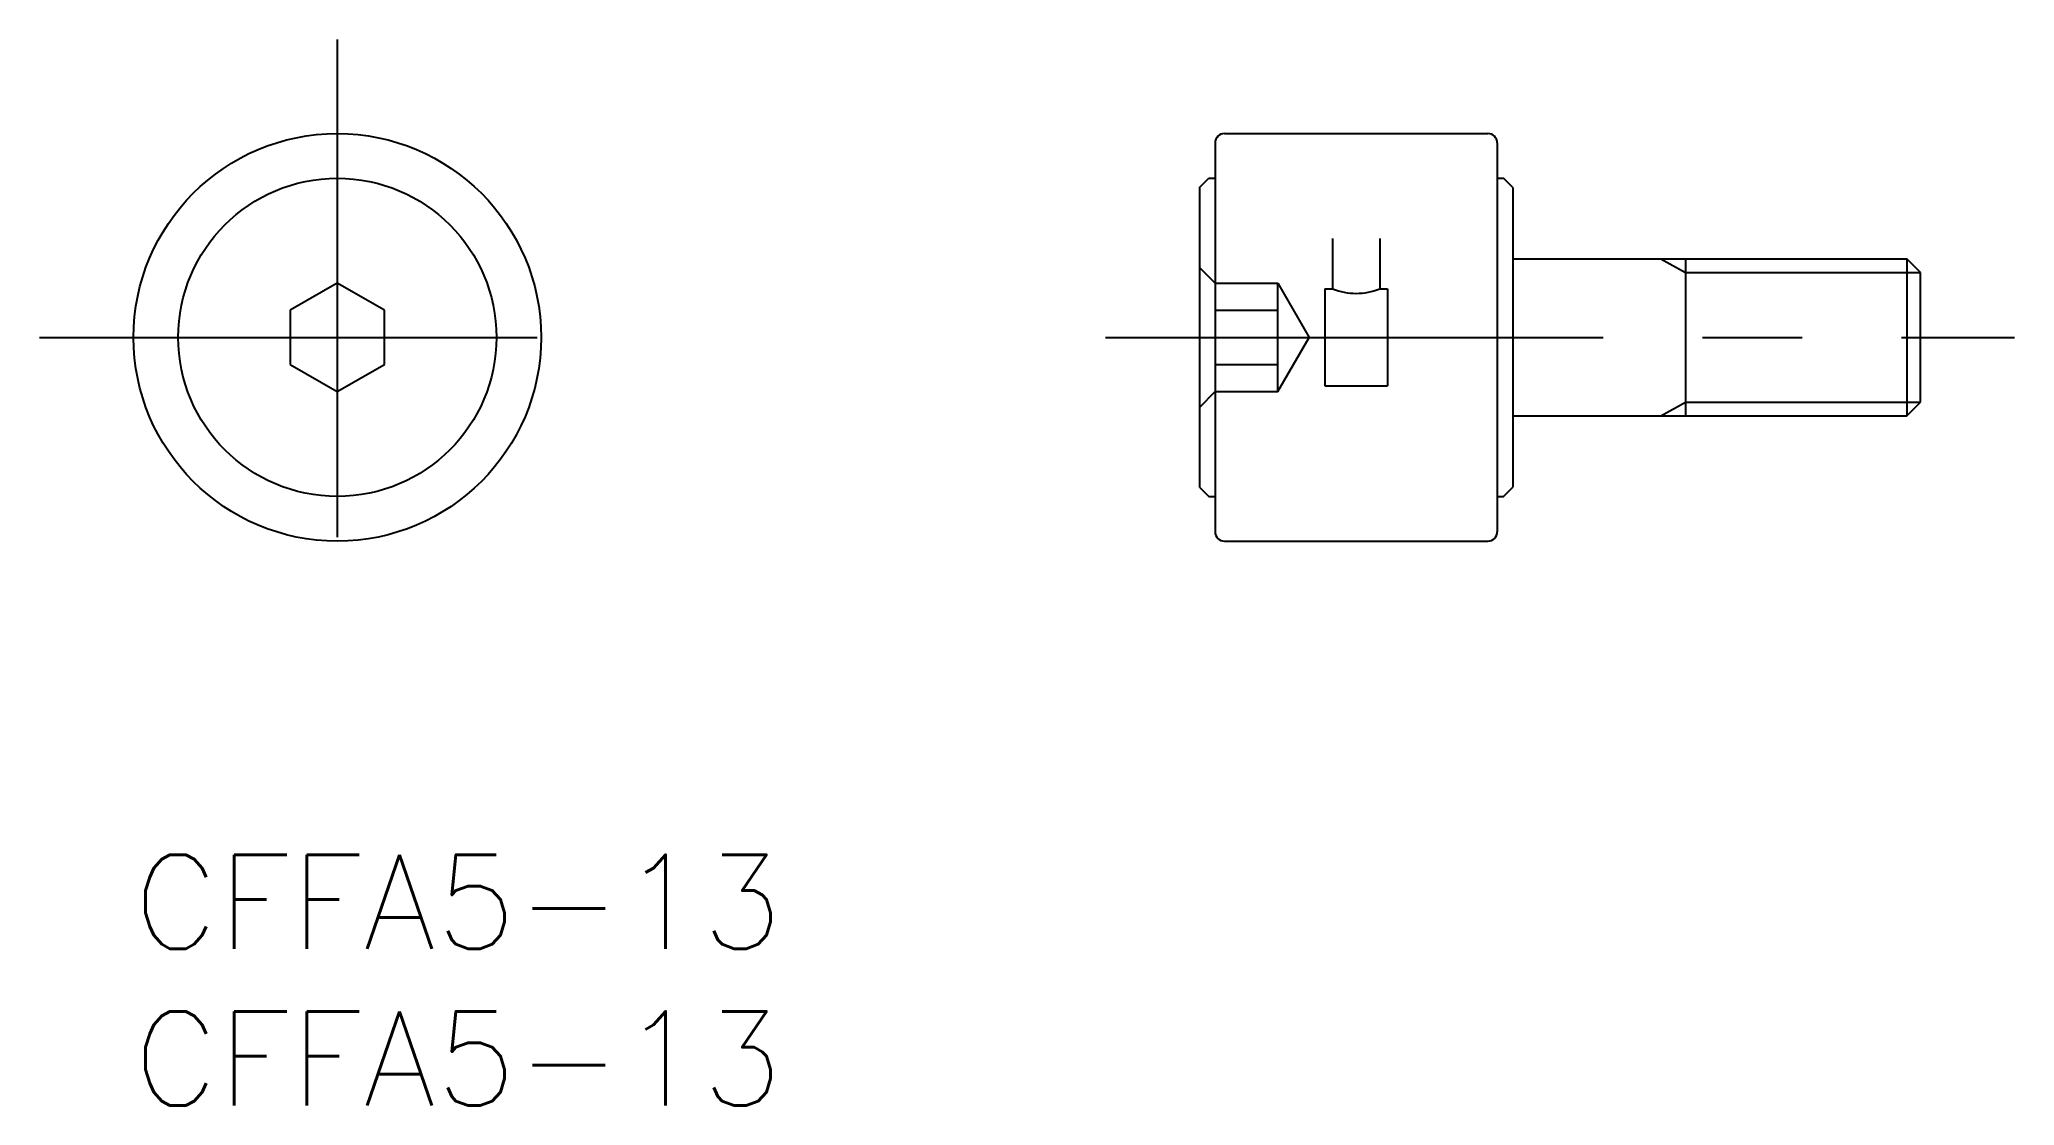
# Model space of a CAD drawing. Extents: x -3 to 60, y -8 to 26.
import ezdxf

# ---------------------------------------------------------------- set-up
doc = ezdxf.new("R2010")
doc.units = 0
doc.header["$LTSCALE"] = 0.5
doc.linetypes.add('CENTER', pattern=[50.8, 31.75, -6.35, 6.35, -6.35])
doc.linetypes.add('DASHED', pattern=[19.05, 12.7, -6.35])
for name, color, linetype in [('MSM_CENTER', 1, 'CENTER'), ('MSM_CONTINUOUS', 7, 'CONTINUOUS'), ('MSM_DASHED', 4, 'DASHED'), ('MSM_NARROW', 5, 'CONTINUOUS'), ('MSM_PART_NUMBER', 7, 'CONTINUOUS')]:
    doc.layers.add(name, color=color, linetype=linetype)
doc.styles.get("Standard").update_dxf_attribs({"font": 'txt.shx', "height": 3, "bigfont": 'bigfont.shx'})

# ---------------------------------------------------------------- blocks, each defined once
blk = doc.blocks.new('*U2')
at = {"layer": 'MSM_PART_NUMBER'}
blk.add_text('CFFA5-13', height=3, dxfattribs=at).set_placement((0, -3))
blk = doc.blocks.new('*U3')
at = {"layer": 'MSM_PART_NUMBER'}
blk.add_text('CFFA5-13', height=3, dxfattribs=at).set_placement((0, -8))

msp = doc.modelspace()

# ---------------------------------------------------------------- linework, layer by layer
at = {"layer": 'MSM_CENTER'}
for p, q in [((6.5, 26), (6.5, 7)), ((-3, 16.5), (16, 16.5)), ((31, 16.5), (60, 16.5))]:
    msp.add_line(p, q, dxfattribs=at)
at = {"layer": 'MSM_CONTINUOUS'}
for p, q in [((34.5, 22.7), (34.5, 10.3)), ((34.8, 23), (43.2, 23)), ((43.5, 22.7), (43.5, 10.3)), ((34, 21.275), (34.3, 21.575)), ((34.3, 21.575), (34.5, 21.575)), ((43.5, 21.575), (43.7, 21.575)), ((44, 21.275), (43.7, 21.575)), ((34, 21.275), (34, 11.725)), ((44, 21.275), (44, 11.725)), ((44, 19), (56.567, 19)), ((49.5, 19), (49.5, 14)), ((57, 18.567), (56.567, 19)), ((56.567, 19), (56.567, 14)), ((57, 14.433), (57, 18.567)), ((6.5, 18.232), (5, 17.366)), ((8, 17.366), (6.5, 18.232)), ((5, 17.366), (5, 15.634)), ((8, 15.634), (8, 17.366)), ((5, 15.634), (6.5, 14.768)), ((6.5, 14.768), (8, 15.634)), ((44, 14), (56.567, 14)), ((56.567, 14), (57, 14.433)), ((34, 11.725), (34.3, 11.425)), ((34.3, 11.425), (34.5, 11.425)), ((43.5, 11.425), (43.7, 11.425)), ((43.7, 11.425), (44, 11.725)), ((34.8, 10), (43.2, 10))]:
    msp.add_line(p, q, dxfattribs=at)
for radius in [6.5, 5.075]:
    msp.add_circle((6.5, 16.5), radius, dxfattribs=at)
for centre, start, end in [((34.8, 22.7), 90, 180), ((43.2, 22.7), 0, 90), ((34.8, 10.3), 180, 270), ((43.2, 10.3), 270, 0)]:
    msp.add_arc(centre, 0.3, start, end, dxfattribs=at)
at = {"layer": 'MSM_DASHED'}
for p, q in [((38.25, 19.65), (38.25, 18.05)), ((39.75, 19.65), (39.75, 18.05)), ((34, 18.732), (34.5, 18.232)), ((34.5, 18.232), (36.5, 18.232)), ((36.5, 18.232), (37.5, 16.5)), ((36.5, 14.768), (36.5, 18.232)), ((37.997, 18.05), (37.997, 14.95)), ((37.997, 18.05), (38.25, 18.05)), ((39.75, 18.05), (40, 18.05)), ((40, 18.05), (40, 14.95)), ((34.5, 17.366), (36.5, 17.366)), ((36.5, 14.768), (37.5, 16.5)), ((34.5, 15.634), (36.5, 15.634)), ((34, 14.268), (34.5, 14.768)), ((34.5, 14.768), (36.5, 14.768)), ((37.997, 14.95), (40, 14.95))]:
    msp.add_line(p, q, dxfattribs=at)
msp.add_arc((39, 19.904), 2, 247.97572, 292.02432, dxfattribs=at)
at = {"layer": 'MSM_NARROW'}
for p, q in [((48.721, 19), (49.5, 18.567)), ((49.5, 18.567), (57, 18.567)), ((48.721, 14), (49.5, 14.433)), ((49.5, 14.433), (57, 14.433))]:
    msp.add_line(p, q, dxfattribs=at)

# ---------------------------------------------------------------- block references
at = {"layer": 'MSM_CONTINUOUS'}
for name in ['*U2', '*U3']:
    msp.add_blockref(name, (0, 0), dxfattribs=at)

doc.saveas('drawing.dxf')
